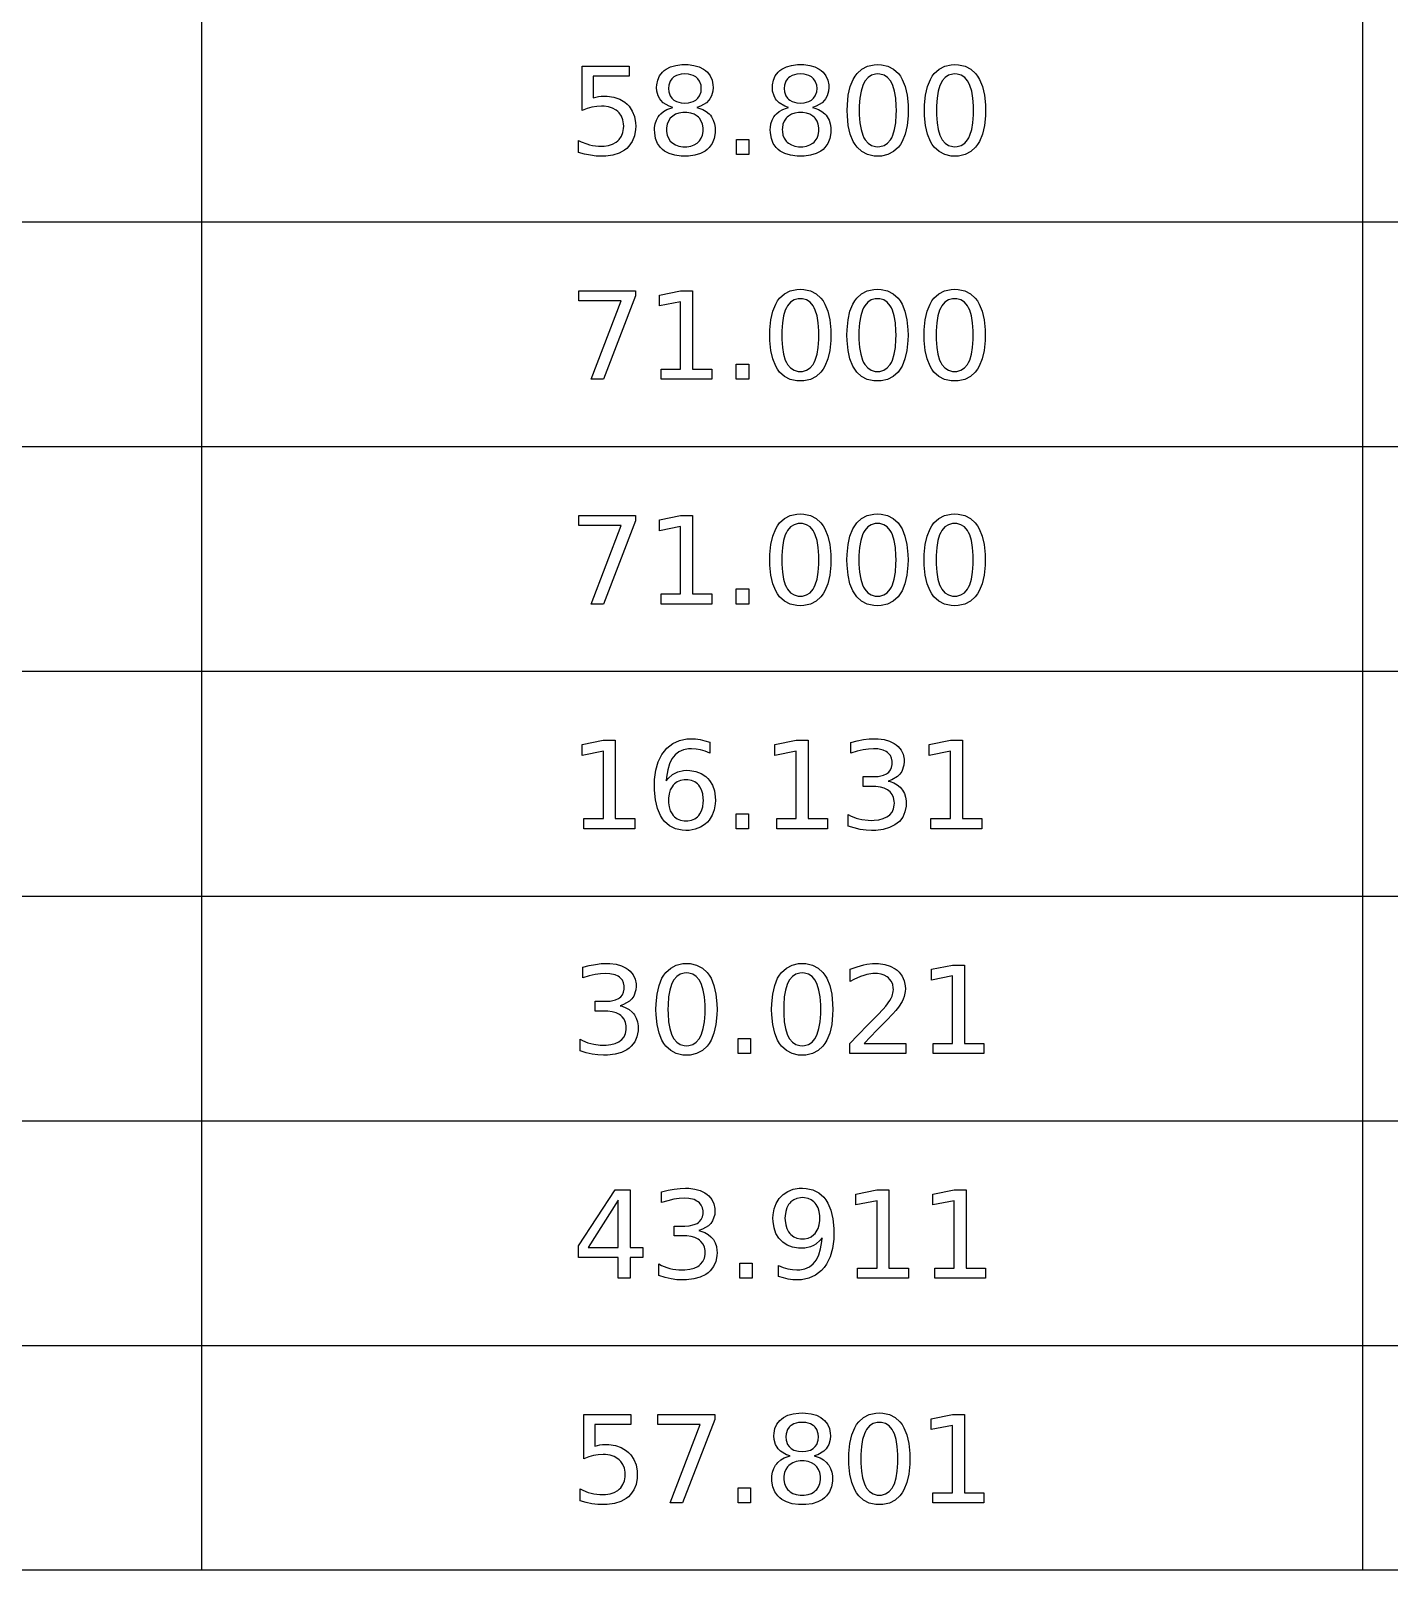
# Model space of a CAD drawing. Header units: millimetres. Extents: x 5 to 292, y 5 to 205.
# Drawn here: x 220.44 to 256.72, y 115.2 to 156.3 of the extents above; entities that cross this region are included whole.
import ezdxf

# ---------------------------------------------------------------- set-up
doc = ezdxf.new("R2010")
doc.units = ezdxf.units.MM
doc.layers.add('ANNOTATION', color=7, linetype='Continuous')
doc.layers.add('REFERENCE', color=8, linetype='Continuous')

msp = doc.modelspace()

# ---------------------------------------------------------------- linework, layer by layer
at = {"layer": 'ANNOTATION'}
for points in [[(237.587, 154.253), (237.49, 154.284), (237.329, 154.38), (237.266, 154.444), (237.239, 154.481), (237.197, 154.559), (237.159, 154.691), (237.152, 154.788), (237.155, 154.857), (237.18, 154.984), (237.231, 155.096), (237.306, 155.193), (237.353, 155.236), (237.406, 155.274), (237.526, 155.336), (237.664, 155.377), (237.821, 155.397), (237.906, 155.4), (237.992, 155.397), (238.149, 155.377), (238.288, 155.336), (238.407, 155.274), (238.46, 155.236), (238.507, 155.193), (238.582, 155.096), (238.632, 154.984), (238.657, 154.857), (238.661, 154.788), (238.653, 154.691), (238.616, 154.559), (238.573, 154.481), (238.546, 154.444), (238.483, 154.38), (238.324, 154.284), (238.227, 154.253), (238.283, 154.238), (238.386, 154.198), (238.476, 154.146), (238.553, 154.08), (238.587, 154.043), (238.617, 154.002), (238.665, 153.916), (238.698, 153.82), (238.714, 153.716), (238.716, 153.661), (238.712, 153.577), (238.686, 153.425), (238.634, 153.293), (238.555, 153.182), (238.506, 153.133), (238.451, 153.09), (238.324, 153.022), (238.174, 152.976), (238.001, 152.953), (237.906, 152.95), (237.811, 152.953), (237.639, 152.976), (237.489, 153.022), (237.361, 153.09), (237.306, 153.133), (237.257, 153.182), (237.178, 153.293), (237.126, 153.425), (237.1, 153.577), (237.096, 153.661), (237.098, 153.716), (237.114, 153.82), (237.147, 153.916), (237.195, 154.002), (237.226, 154.043), (237.26, 154.08), (237.338, 154.146), (237.428, 154.198), (237.531, 154.238), (237.587, 154.253)], [(240.677, 154.253), (240.58, 154.284), (240.42, 154.38), (240.357, 154.444), (240.33, 154.481), (240.287, 154.559), (240.249, 154.691), (240.242, 154.788), (240.245, 154.857), (240.271, 154.984), (240.321, 155.096), (240.396, 155.193), (240.444, 155.236), (240.496, 155.274), (240.616, 155.336), (240.754, 155.377), (240.911, 155.397), (240.996, 155.4), (241.082, 155.397), (241.24, 155.377), (241.378, 155.336), (241.497, 155.274), (241.55, 155.236), (241.597, 155.193), (241.672, 155.096), (241.723, 154.984), (241.748, 154.857), (241.751, 154.788), (241.744, 154.691), (241.706, 154.559), (241.663, 154.481), (241.636, 154.444), (241.573, 154.38), (241.414, 154.284), (241.318, 154.253), (241.374, 154.238), (241.476, 154.198), (241.566, 154.146), (241.643, 154.08), (241.677, 154.043), (241.707, 154.002), (241.756, 153.916), (241.788, 153.82), (241.804, 153.716), (241.806, 153.661), (241.803, 153.577), (241.777, 153.425), (241.724, 153.293), (241.646, 153.182), (241.597, 153.133), (241.541, 153.09), (241.414, 153.022), (241.264, 152.976), (241.091, 152.953), (240.996, 152.95), (240.902, 152.953), (240.729, 152.976), (240.579, 153.022), (240.451, 153.09), (240.396, 153.133), (240.347, 153.182), (240.268, 153.293), (240.216, 153.425), (240.19, 153.577), (240.187, 153.661), (240.189, 153.716), (240.205, 153.82), (240.237, 153.916), (240.286, 154.002), (240.316, 154.043), (240.35, 154.08), (240.428, 154.146), (240.518, 154.198), (240.621, 154.238), (240.677, 154.253)], [(243.057, 155.4), (243.153, 155.395), (243.329, 155.356), (243.48, 155.277), (243.609, 155.159), (243.664, 155.086), (243.713, 155.003), (243.792, 154.81), (243.844, 154.583), (243.87, 154.319), (243.873, 154.174), (243.87, 154.03), (243.844, 153.767), (243.792, 153.539), (243.713, 153.347), (243.664, 153.264), (243.609, 153.19), (243.48, 153.073), (243.329, 152.994), (243.153, 152.955), (243.057, 152.95), (242.961, 152.955), (242.786, 152.994), (242.634, 153.073), (242.506, 153.19), (242.451, 153.264), (242.402, 153.347), (242.323, 153.539), (242.271, 153.767), (242.245, 154.03), (242.241, 154.174), (242.245, 154.319), (242.271, 154.583), (242.323, 154.81), (242.402, 155.003), (242.451, 155.086), (242.506, 155.159), (242.634, 155.277), (242.786, 155.356), (242.961, 155.395), (243.057, 155.4)], [(245.118, 155.4), (245.214, 155.395), (245.389, 155.356), (245.541, 155.277), (245.669, 155.159), (245.725, 155.086), (245.774, 155.003), (245.852, 154.81), (245.905, 154.583), (245.931, 154.319), (245.934, 154.174), (245.931, 154.03), (245.905, 153.767), (245.852, 153.539), (245.774, 153.347), (245.725, 153.264), (245.669, 153.19), (245.541, 153.073), (245.389, 152.994), (245.214, 152.955), (245.118, 152.95), (245.022, 152.955), (244.847, 152.994), (244.695, 153.073), (244.567, 153.19), (244.512, 153.264), (244.462, 153.347), (244.384, 153.539), (244.331, 153.767), (244.305, 154.03), (244.302, 154.174), (244.305, 154.319), (244.331, 154.583), (244.384, 154.81), (244.462, 155.003), (244.512, 155.086), (244.567, 155.159), (244.695, 155.277), (244.847, 155.356), (245.022, 155.395), (245.118, 155.4)], [(235.166, 155.357), (236.42, 155.357), (236.42, 155.088), (235.458, 155.088), (235.458, 154.51), (235.527, 154.531), (235.597, 154.545), (235.667, 154.554), (235.736, 154.557), (235.833, 154.553), (236.01, 154.526), (236.166, 154.472), (236.302, 154.391), (236.362, 154.34), (236.417, 154.284), (236.503, 154.156), (236.561, 154.01), (236.59, 153.844), (236.594, 153.754), (236.59, 153.661), (236.56, 153.492), (236.501, 153.344), (236.412, 153.217), (236.356, 153.161), (236.294, 153.112), (236.151, 153.032), (235.984, 152.98), (235.792, 152.953), (235.687, 152.95), (235.537, 152.956), (235.384, 152.975), (235.228, 153.007), (235.066, 153.051), (235.066, 153.373), (235.138, 153.336), (235.285, 153.279), (235.36, 153.257), (235.437, 153.241), (235.597, 153.222), (235.681, 153.219), (235.747, 153.221), (235.87, 153.239), (235.978, 153.275), (236.072, 153.329), (236.114, 153.363), (236.151, 153.401), (236.211, 153.485), (236.251, 153.583), (236.271, 153.694), (236.274, 153.754), (236.271, 153.814), (236.251, 153.924), (236.211, 154.022), (236.151, 154.106), (236.114, 154.144), (236.072, 154.178), (235.978, 154.232), (235.87, 154.268), (235.747, 154.286), (235.681, 154.288), (235.553, 154.281), (235.425, 154.26), (235.297, 154.223), (235.166, 154.171), (235.166, 155.357)], [(237.47, 154.758), (237.477, 154.671), (237.514, 154.56), (237.557, 154.499), (237.584, 154.472), (237.614, 154.448), (237.683, 154.409), (237.808, 154.376), (237.906, 154.369), (238.003, 154.376), (238.128, 154.409), (238.197, 154.448), (238.228, 154.472), (238.255, 154.499), (238.299, 154.56), (238.337, 154.671), (238.344, 154.758), (238.337, 154.845), (238.299, 154.956), (238.255, 155.017), (238.228, 155.044), (238.197, 155.068), (238.128, 155.107), (238.003, 155.141), (237.906, 155.147), (237.808, 155.141), (237.683, 155.107), (237.614, 155.068), (237.584, 155.044), (237.557, 155.017), (237.514, 154.956), (237.477, 154.845), (237.47, 154.758)], [(240.56, 154.758), (240.567, 154.671), (240.605, 154.56), (240.648, 154.499), (240.674, 154.472), (240.705, 154.448), (240.774, 154.409), (240.899, 154.376), (240.996, 154.369), (241.094, 154.376), (241.219, 154.409), (241.288, 154.448), (241.318, 154.472), (241.345, 154.499), (241.389, 154.56), (241.427, 154.671), (241.435, 154.758), (241.427, 154.845), (241.389, 154.956), (241.345, 155.017), (241.318, 155.044), (241.288, 155.068), (241.219, 155.107), (241.094, 155.141), (240.996, 155.147), (240.899, 155.141), (240.774, 155.107), (240.705, 155.068), (240.674, 155.044), (240.648, 155.017), (240.605, 154.956), (240.567, 154.845), (240.56, 154.758)], [(243.057, 155.147), (242.997, 155.143), (242.889, 155.113), (242.797, 155.052), (242.719, 154.961), (242.686, 154.904), (242.657, 154.84), (242.611, 154.688), (242.58, 154.505), (242.564, 154.292), (242.562, 154.174), (242.564, 154.057), (242.58, 153.844), (242.611, 153.662), (242.657, 153.51), (242.686, 153.446), (242.719, 153.389), (242.797, 153.298), (242.889, 153.237), (242.997, 153.207), (243.057, 153.203), (243.117, 153.207), (243.226, 153.237), (243.319, 153.298), (243.397, 153.389), (243.43, 153.446), (243.459, 153.51), (243.505, 153.662), (243.537, 153.844), (243.552, 154.057), (243.554, 154.174), (243.552, 154.292), (243.537, 154.505), (243.505, 154.688), (243.459, 154.84), (243.43, 154.904), (243.397, 154.961), (243.319, 155.052), (243.226, 155.113), (243.117, 155.143), (243.057, 155.147)], [(245.118, 155.147), (245.058, 155.143), (244.95, 155.113), (244.857, 155.052), (244.78, 154.961), (244.747, 154.904), (244.718, 154.84), (244.671, 154.688), (244.64, 154.505), (244.625, 154.292), (244.623, 154.174), (244.625, 154.057), (244.64, 153.844), (244.671, 153.662), (244.718, 153.51), (244.747, 153.446), (244.78, 153.389), (244.857, 153.298), (244.95, 153.237), (245.058, 153.207), (245.118, 153.203), (245.178, 153.207), (245.287, 153.237), (245.38, 153.298), (245.457, 153.389), (245.49, 153.446), (245.519, 153.51), (245.566, 153.662), (245.597, 153.844), (245.613, 154.057), (245.615, 154.174), (245.613, 154.292), (245.597, 154.505), (245.566, 154.688), (245.519, 154.84), (245.49, 154.904), (245.457, 154.961), (245.38, 155.052), (245.287, 155.113), (245.178, 155.143), (245.118, 155.147)], [(237.906, 154.118), (237.851, 154.116), (237.749, 154.1), (237.659, 154.07), (237.582, 154.024), (237.548, 153.996), (237.517, 153.964), (237.468, 153.891), (237.436, 153.808), (237.42, 153.712), (237.418, 153.661), (237.42, 153.609), (237.436, 153.513), (237.468, 153.429), (237.517, 153.357), (237.548, 153.325), (237.582, 153.296), (237.659, 153.251), (237.749, 153.22), (237.851, 153.205), (237.906, 153.203), (237.961, 153.205), (238.063, 153.22), (238.153, 153.251), (238.231, 153.297), (238.265, 153.326), (238.296, 153.358), (238.345, 153.43), (238.378, 153.514), (238.394, 153.609), (238.396, 153.661), (238.394, 153.712), (238.378, 153.808), (238.345, 153.891), (238.296, 153.964), (238.266, 153.996), (238.232, 154.024), (238.154, 154.07), (238.064, 154.1), (237.962, 154.116), (237.906, 154.118)], [(240.996, 154.118), (240.941, 154.116), (240.839, 154.1), (240.75, 154.07), (240.672, 154.024), (240.638, 153.996), (240.608, 153.964), (240.559, 153.891), (240.526, 153.808), (240.51, 153.712), (240.508, 153.661), (240.51, 153.609), (240.526, 153.513), (240.559, 153.429), (240.608, 153.357), (240.638, 153.325), (240.672, 153.296), (240.75, 153.251), (240.839, 153.22), (240.941, 153.205), (240.996, 153.203), (241.052, 153.205), (241.154, 153.22), (241.243, 153.251), (241.321, 153.297), (241.355, 153.326), (241.386, 153.358), (241.435, 153.43), (241.468, 153.514), (241.485, 153.609), (241.487, 153.661), (241.485, 153.712), (241.468, 153.808), (241.436, 153.891), (241.387, 153.964), (241.356, 153.996), (241.322, 154.024), (241.245, 154.07), (241.155, 154.1), (241.052, 154.116), (240.996, 154.118)], [(239.284, 153.398), (239.618, 153.398), (239.618, 152.996), (239.284, 152.996), (239.284, 153.398)], [(235.074, 149.357), (236.592, 149.357), (236.592, 149.221), (235.735, 146.996), (235.401, 146.996), (236.208, 149.088), (235.074, 149.088), (235.074, 149.357)], [(237.271, 147.265), (237.792, 147.265), (237.792, 149.066), (237.225, 148.953), (237.225, 149.244), (237.789, 149.357), (238.109, 149.357), (238.109, 147.265), (238.63, 147.265), (238.63, 146.996), (237.271, 146.996), (237.271, 147.265)], [(240.988, 149.4), (241.085, 149.395), (241.26, 149.356), (241.412, 149.277), (241.54, 149.159), (241.595, 149.086), (241.644, 149.003), (241.723, 148.81), (241.775, 148.583), (241.802, 148.319), (241.805, 148.174), (241.802, 148.03), (241.775, 147.767), (241.723, 147.539), (241.644, 147.347), (241.595, 147.264), (241.54, 147.19), (241.412, 147.073), (241.26, 146.994), (241.085, 146.955), (240.988, 146.95), (240.892, 146.955), (240.717, 146.994), (240.566, 147.073), (240.437, 147.19), (240.382, 147.264), (240.333, 147.347), (240.254, 147.539), (240.202, 147.767), (240.176, 148.03), (240.173, 148.174), (240.176, 148.319), (240.202, 148.583), (240.254, 148.81), (240.333, 149.003), (240.382, 149.086), (240.437, 149.159), (240.566, 149.277), (240.717, 149.356), (240.892, 149.395), (240.988, 149.4)], [(243.049, 149.4), (243.146, 149.395), (243.321, 149.356), (243.472, 149.277), (243.601, 149.159), (243.656, 149.086), (243.705, 149.003), (243.784, 148.81), (243.836, 148.583), (243.862, 148.319), (243.866, 148.174), (243.862, 148.03), (243.836, 147.767), (243.784, 147.539), (243.705, 147.347), (243.656, 147.264), (243.601, 147.19), (243.472, 147.073), (243.321, 146.994), (243.146, 146.955), (243.049, 146.95), (242.953, 146.955), (242.778, 146.994), (242.626, 147.073), (242.498, 147.19), (242.443, 147.264), (242.394, 147.347), (242.315, 147.539), (242.263, 147.767), (242.237, 148.03), (242.233, 148.174), (242.237, 148.319), (242.263, 148.583), (242.315, 148.81), (242.394, 149.003), (242.443, 149.086), (242.498, 149.159), (242.626, 149.277), (242.778, 149.356), (242.953, 149.395), (243.049, 149.4)], [(245.11, 149.4), (245.206, 149.395), (245.382, 149.356), (245.533, 149.277), (245.661, 149.159), (245.717, 149.086), (245.766, 149.003), (245.844, 148.81), (245.897, 148.583), (245.923, 148.319), (245.926, 148.174), (245.923, 148.03), (245.897, 147.767), (245.844, 147.539), (245.766, 147.347), (245.717, 147.264), (245.661, 147.19), (245.533, 147.073), (245.382, 146.994), (245.206, 146.955), (245.11, 146.95), (245.014, 146.955), (244.839, 146.994), (244.687, 147.073), (244.559, 147.19), (244.504, 147.264), (244.455, 147.347), (244.376, 147.539), (244.324, 147.767), (244.297, 148.03), (244.294, 148.174), (244.297, 148.319), (244.324, 148.583), (244.376, 148.81), (244.455, 149.003), (244.504, 149.086), (244.559, 149.159), (244.687, 149.277), (244.839, 149.356), (245.014, 149.395), (245.11, 149.4)], [(240.988, 149.147), (240.929, 149.143), (240.821, 149.113), (240.728, 149.052), (240.651, 148.961), (240.618, 148.904), (240.588, 148.84), (240.542, 148.688), (240.511, 148.505), (240.495, 148.292), (240.494, 148.174), (240.495, 148.057), (240.511, 147.844), (240.542, 147.662), (240.588, 147.51), (240.618, 147.446), (240.651, 147.389), (240.728, 147.298), (240.821, 147.237), (240.929, 147.207), (240.988, 147.203), (241.049, 147.207), (241.157, 147.237), (241.25, 147.298), (241.328, 147.389), (241.361, 147.446), (241.39, 147.51), (241.437, 147.662), (241.468, 147.844), (241.484, 148.057), (241.485, 148.174), (241.484, 148.292), (241.468, 148.505), (241.437, 148.688), (241.39, 148.84), (241.361, 148.904), (241.328, 148.961), (241.25, 149.052), (241.157, 149.113), (241.049, 149.143), (240.988, 149.147)], [(243.049, 149.147), (242.99, 149.143), (242.882, 149.113), (242.789, 149.052), (242.711, 148.961), (242.678, 148.904), (242.649, 148.84), (242.603, 148.688), (242.572, 148.505), (242.556, 148.292), (242.554, 148.174), (242.556, 148.057), (242.572, 147.844), (242.603, 147.662), (242.649, 147.51), (242.678, 147.446), (242.711, 147.389), (242.789, 147.298), (242.882, 147.237), (242.99, 147.207), (243.049, 147.203), (243.109, 147.207), (243.218, 147.237), (243.311, 147.298), (243.389, 147.389), (243.422, 147.446), (243.451, 147.51), (243.498, 147.662), (243.529, 147.844), (243.544, 148.057), (243.546, 148.174), (243.544, 148.292), (243.529, 148.505), (243.498, 148.688), (243.451, 148.84), (243.422, 148.904), (243.389, 148.961), (243.311, 149.052), (243.218, 149.113), (243.109, 149.143), (243.049, 149.147)], [(245.11, 149.147), (245.05, 149.143), (244.942, 149.113), (244.85, 149.052), (244.772, 148.961), (244.739, 148.904), (244.71, 148.84), (244.663, 148.688), (244.632, 148.505), (244.617, 148.292), (244.615, 148.174), (244.617, 148.057), (244.632, 147.844), (244.663, 147.662), (244.71, 147.51), (244.739, 147.446), (244.772, 147.389), (244.85, 147.298), (244.942, 147.237), (245.05, 147.207), (245.11, 147.203), (245.17, 147.207), (245.279, 147.237), (245.372, 147.298), (245.45, 147.389), (245.482, 147.446), (245.512, 147.51), (245.558, 147.662), (245.589, 147.844), (245.605, 148.057), (245.607, 148.174), (245.605, 148.292), (245.589, 148.505), (245.558, 148.688), (245.512, 148.84), (245.482, 148.904), (245.45, 148.961), (245.372, 149.052), (245.279, 149.113), (245.17, 149.143), (245.11, 149.147)], [(239.276, 147.398), (239.61, 147.398), (239.61, 146.996), (239.276, 146.996), (239.276, 147.398)], [(235.074, 143.357), (236.592, 143.357), (236.592, 143.221), (235.735, 140.996), (235.401, 140.996), (236.208, 143.088), (235.074, 143.088), (235.074, 143.357)], [(237.271, 141.265), (237.792, 141.265), (237.792, 143.066), (237.225, 142.953), (237.225, 143.244), (237.789, 143.357), (238.109, 143.357), (238.109, 141.265), (238.63, 141.265), (238.63, 140.996), (237.271, 140.996), (237.271, 141.265)], [(240.988, 143.4), (241.085, 143.395), (241.26, 143.356), (241.412, 143.277), (241.54, 143.159), (241.595, 143.086), (241.644, 143.003), (241.723, 142.81), (241.775, 142.583), (241.802, 142.319), (241.805, 142.174), (241.802, 142.03), (241.775, 141.767), (241.723, 141.539), (241.644, 141.347), (241.595, 141.264), (241.54, 141.19), (241.412, 141.073), (241.26, 140.994), (241.085, 140.955), (240.988, 140.95), (240.892, 140.955), (240.717, 140.994), (240.566, 141.073), (240.437, 141.19), (240.382, 141.264), (240.333, 141.347), (240.254, 141.539), (240.202, 141.767), (240.176, 142.03), (240.173, 142.174), (240.176, 142.319), (240.202, 142.583), (240.254, 142.81), (240.333, 143.003), (240.382, 143.086), (240.437, 143.159), (240.566, 143.277), (240.717, 143.356), (240.892, 143.395), (240.988, 143.4)], [(240.988, 143.147), (240.929, 143.143), (240.821, 143.113), (240.728, 143.052), (240.651, 142.961), (240.618, 142.904), (240.588, 142.84), (240.542, 142.688), (240.511, 142.505), (240.495, 142.292), (240.494, 142.174), (240.495, 142.057), (240.511, 141.844), (240.542, 141.662), (240.588, 141.51), (240.618, 141.446), (240.651, 141.389), (240.728, 141.298), (240.821, 141.237), (240.929, 141.207), (240.988, 141.203), (241.049, 141.207), (241.157, 141.237), (241.25, 141.298), (241.328, 141.389), (241.361, 141.446), (241.39, 141.51), (241.437, 141.662), (241.468, 141.844), (241.484, 142.057), (241.485, 142.174), (241.484, 142.292), (241.468, 142.505), (241.437, 142.688), (241.39, 142.84), (241.361, 142.904), (241.328, 142.961), (241.25, 143.052), (241.157, 143.113), (241.049, 143.143), (240.988, 143.147)], [(243.049, 143.4), (243.146, 143.395), (243.321, 143.356), (243.472, 143.277), (243.601, 143.159), (243.656, 143.086), (243.705, 143.003), (243.784, 142.81), (243.836, 142.583), (243.862, 142.319), (243.866, 142.174), (243.862, 142.03), (243.836, 141.767), (243.784, 141.539), (243.705, 141.347), (243.656, 141.264), (243.601, 141.19), (243.472, 141.073), (243.321, 140.994), (243.146, 140.955), (243.049, 140.95), (242.953, 140.955), (242.778, 140.994), (242.626, 141.073), (242.498, 141.19), (242.443, 141.264), (242.394, 141.347), (242.315, 141.539), (242.263, 141.767), (242.237, 142.03), (242.233, 142.174), (242.237, 142.319), (242.263, 142.583), (242.315, 142.81), (242.394, 143.003), (242.443, 143.086), (242.498, 143.159), (242.626, 143.277), (242.778, 143.356), (242.953, 143.395), (243.049, 143.4)], [(243.049, 143.147), (242.99, 143.143), (242.882, 143.113), (242.789, 143.052), (242.711, 142.961), (242.678, 142.904), (242.649, 142.84), (242.603, 142.688), (242.572, 142.505), (242.556, 142.292), (242.554, 142.174), (242.556, 142.057), (242.572, 141.844), (242.603, 141.662), (242.649, 141.51), (242.678, 141.446), (242.711, 141.389), (242.789, 141.298), (242.882, 141.237), (242.99, 141.207), (243.049, 141.203), (243.109, 141.207), (243.218, 141.237), (243.311, 141.298), (243.389, 141.389), (243.422, 141.446), (243.451, 141.51), (243.498, 141.662), (243.529, 141.844), (243.544, 142.057), (243.546, 142.174), (243.544, 142.292), (243.529, 142.505), (243.498, 142.688), (243.451, 142.84), (243.422, 142.904), (243.389, 142.961), (243.311, 143.052), (243.218, 143.113), (243.109, 143.143), (243.049, 143.147)], [(245.11, 143.4), (245.206, 143.395), (245.382, 143.356), (245.533, 143.277), (245.661, 143.159), (245.717, 143.086), (245.766, 143.003), (245.844, 142.81), (245.897, 142.583), (245.923, 142.319), (245.926, 142.174), (245.923, 142.03), (245.897, 141.767), (245.844, 141.539), (245.766, 141.347), (245.717, 141.264), (245.661, 141.19), (245.533, 141.073), (245.382, 140.994), (245.206, 140.955), (245.11, 140.95), (245.014, 140.955), (244.839, 140.994), (244.687, 141.073), (244.559, 141.19), (244.504, 141.264), (244.455, 141.347), (244.376, 141.539), (244.324, 141.767), (244.297, 142.03), (244.294, 142.174), (244.297, 142.319), (244.324, 142.583), (244.376, 142.81), (244.455, 143.003), (244.504, 143.086), (244.559, 143.159), (244.687, 143.277), (244.839, 143.356), (245.014, 143.395), (245.11, 143.4)], [(245.11, 143.147), (245.05, 143.143), (244.942, 143.113), (244.85, 143.052), (244.772, 142.961), (244.739, 142.904), (244.71, 142.84), (244.663, 142.688), (244.632, 142.505), (244.617, 142.292), (244.615, 142.174), (244.617, 142.057), (244.632, 141.844), (244.663, 141.662), (244.71, 141.51), (244.739, 141.446), (244.772, 141.389), (244.85, 141.298), (244.942, 141.237), (245.05, 141.207), (245.11, 141.203), (245.17, 141.207), (245.279, 141.237), (245.372, 141.298), (245.45, 141.389), (245.482, 141.446), (245.512, 141.51), (245.558, 141.662), (245.589, 141.844), (245.605, 142.057), (245.607, 142.174), (245.605, 142.292), (245.589, 142.505), (245.558, 142.688), (245.512, 142.84), (245.482, 142.904), (245.45, 142.961), (245.372, 143.052), (245.279, 143.113), (245.17, 143.143), (245.11, 143.147)], [(239.276, 141.398), (239.61, 141.398), (239.61, 140.996), (239.276, 140.996), (239.276, 141.398)], [(235.207, 135.265), (235.729, 135.265), (235.729, 137.066), (235.161, 136.953), (235.161, 137.244), (235.726, 137.357), (236.045, 137.357), (236.045, 135.265), (236.567, 135.265), (236.567, 134.996), (235.207, 134.996), (235.207, 135.265)], [(238.569, 137.305), (238.569, 137.014), (238.448, 137.064), (238.326, 137.101), (238.204, 137.124), (238.083, 137.131), (238.007, 137.128), (237.867, 137.101), (237.746, 137.048), (237.644, 136.968), (237.6, 136.918), (237.561, 136.861), (237.495, 136.727), (237.448, 136.566), (237.418, 136.377), (237.41, 136.272), (237.459, 136.337), (237.576, 136.443), (237.644, 136.483), (237.716, 136.516), (237.871, 136.552), (237.954, 136.557), (238.04, 136.553), (238.2, 136.526), (238.34, 136.472), (238.462, 136.391), (238.516, 136.341), (238.564, 136.284), (238.642, 136.157), (238.694, 136.01), (238.719, 135.844), (238.723, 135.754), (238.719, 135.665), (238.692, 135.501), (238.639, 135.355), (238.558, 135.227), (238.507, 135.17), (238.451, 135.118), (238.326, 135.036), (238.183, 134.981), (238.022, 134.953), (237.935, 134.95), (237.836, 134.955), (237.655, 134.994), (237.498, 135.073), (237.366, 135.19), (237.309, 135.264), (237.258, 135.347), (237.177, 135.539), (237.122, 135.767), (237.095, 136.03), (237.092, 136.174), (237.096, 136.311), (237.129, 136.562), (237.196, 136.785), (237.295, 136.98), (237.358, 137.067), (237.427, 137.145), (237.582, 137.27), (237.761, 137.353), (237.962, 137.395), (238.071, 137.4), (238.192, 137.394), (238.314, 137.376), (238.439, 137.347), (238.569, 137.305)], [(240.358, 135.265), (240.88, 135.265), (240.88, 137.066), (240.312, 136.953), (240.312, 137.244), (240.877, 137.357), (241.196, 137.357), (241.196, 135.265), (241.718, 135.265), (241.718, 134.996), (240.358, 134.996), (240.358, 135.265)], [(243.331, 136.269), (243.387, 136.255), (243.489, 136.218), (243.578, 136.167), (243.655, 136.102), (243.689, 136.065), (243.719, 136.025), (243.768, 135.939), (243.8, 135.843), (243.816, 135.738), (243.818, 135.682), (243.814, 135.597), (243.784, 135.443), (243.724, 135.307), (243.634, 135.192), (243.578, 135.141), (243.514, 135.096), (243.369, 135.025), (243.198, 134.977), (243.002, 134.953), (242.894, 134.95), (242.744, 134.957), (242.589, 134.979), (242.429, 135.016), (242.264, 135.067), (242.264, 135.376), (242.332, 135.339), (242.477, 135.281), (242.554, 135.259), (242.634, 135.241), (242.8, 135.222), (242.885, 135.219), (242.958, 135.221), (243.09, 135.236), (243.205, 135.266), (243.301, 135.31), (243.343, 135.338), (243.38, 135.369), (243.439, 135.442), (243.478, 135.528), (243.498, 135.627), (243.5, 135.682), (243.498, 135.733), (243.48, 135.826), (243.443, 135.908), (243.388, 135.978), (243.354, 136.009), (243.316, 136.036), (243.228, 136.081), (243.126, 136.11), (243.01, 136.125), (242.947, 136.127), (242.672, 136.127), (242.672, 136.389), (242.96, 136.389), (243.07, 136.395), (243.211, 136.426), (243.287, 136.461), (243.32, 136.483), (243.349, 136.508), (243.396, 136.566), (243.427, 136.634), (243.443, 136.712), (243.445, 136.755), (243.443, 136.799), (243.427, 136.879), (243.395, 136.949), (243.346, 137.008), (243.316, 137.034), (243.282, 137.056), (243.204, 137.093), (243.06, 137.125), (242.947, 137.131), (242.811, 137.124), (242.665, 137.102), (242.507, 137.066), (242.335, 137.014), (242.335, 137.299), (242.511, 137.343), (242.676, 137.375), (242.83, 137.394), (242.975, 137.4), (243.064, 137.397), (243.227, 137.377), (243.371, 137.335), (243.495, 137.273), (243.551, 137.235), (243.6, 137.191), (243.68, 137.094), (243.733, 136.983), (243.76, 136.857), (243.763, 136.788), (243.756, 136.694), (243.7, 136.528), (243.65, 136.457), (243.588, 136.394), (243.429, 136.301), (243.331, 136.269)], [(244.479, 135.265), (245.001, 135.265), (245.001, 137.066), (244.433, 136.953), (244.433, 137.244), (244.998, 137.357), (245.317, 137.357), (245.317, 135.265), (245.839, 135.265), (245.839, 134.996), (244.479, 134.996), (244.479, 135.265)], [(237.935, 136.304), (237.883, 136.301), (237.786, 136.283), (237.701, 136.246), (237.627, 136.191), (237.594, 136.157), (237.565, 136.118), (237.517, 136.031), (237.486, 135.93), (237.47, 135.816), (237.468, 135.754), (237.47, 135.692), (237.486, 135.578), (237.517, 135.477), (237.565, 135.39), (237.594, 135.351), (237.627, 135.316), (237.701, 135.261), (237.786, 135.224), (237.883, 135.205), (237.935, 135.203), (237.987, 135.205), (238.084, 135.224), (238.169, 135.261), (238.243, 135.316), (238.276, 135.351), (238.305, 135.39), (238.352, 135.477), (238.384, 135.578), (238.399, 135.692), (238.401, 135.754), (238.399, 135.816), (238.384, 135.93), (238.352, 136.031), (238.305, 136.118), (238.276, 136.157), (238.243, 136.191), (238.169, 136.246), (238.084, 136.283), (237.987, 136.301), (237.935, 136.304)], [(239.273, 135.398), (239.607, 135.398), (239.607, 134.996), (239.273, 134.996), (239.273, 135.398)], [(236.174, 130.269), (236.229, 130.255), (236.331, 130.218), (236.421, 130.167), (236.498, 130.102), (236.531, 130.065), (236.562, 130.025), (236.61, 129.939), (236.642, 129.843), (236.659, 129.738), (236.661, 129.682), (236.657, 129.597), (236.627, 129.443), (236.567, 129.307), (236.476, 129.192), (236.42, 129.141), (236.357, 129.096), (236.211, 129.025), (236.041, 128.977), (235.844, 128.953), (235.737, 128.95), (235.586, 128.957), (235.431, 128.979), (235.271, 129.016), (235.106, 129.067), (235.106, 129.376), (235.174, 129.339), (235.319, 129.281), (235.397, 129.259), (235.477, 129.241), (235.642, 129.222), (235.728, 129.219), (235.801, 129.221), (235.933, 129.236), (236.047, 129.266), (236.144, 129.31), (236.185, 129.338), (236.222, 129.369), (236.281, 129.442), (236.321, 129.528), (236.34, 129.627), (236.343, 129.682), (236.34, 129.733), (236.322, 129.826), (236.286, 129.908), (236.231, 129.978), (236.196, 130.009), (236.158, 130.036), (236.071, 130.081), (235.969, 130.11), (235.853, 130.125), (235.79, 130.127), (235.514, 130.127), (235.514, 130.389), (235.802, 130.389), (235.913, 130.395), (236.053, 130.426), (236.13, 130.461), (236.163, 130.483), (236.192, 130.508), (236.239, 130.566), (236.27, 130.634), (236.286, 130.712), (236.288, 130.755), (236.286, 130.799), (236.269, 130.879), (236.237, 130.949), (236.189, 131.008), (236.159, 131.034), (236.125, 131.056), (236.046, 131.093), (235.903, 131.125), (235.79, 131.131), (235.653, 131.124), (235.508, 131.102), (235.35, 131.066), (235.177, 131.014), (235.177, 131.299), (235.354, 131.343), (235.518, 131.375), (235.673, 131.394), (235.818, 131.4), (235.906, 131.397), (236.069, 131.377), (236.213, 131.335), (236.338, 131.273), (236.393, 131.235), (236.443, 131.191), (236.523, 131.094), (236.576, 130.983), (236.602, 130.857), (236.605, 130.788), (236.598, 130.694), (236.542, 130.528), (236.493, 130.457), (236.431, 130.394), (236.271, 130.301), (236.174, 130.269)], [(237.95, 131.4), (238.046, 131.395), (238.221, 131.356), (238.373, 131.277), (238.501, 131.159), (238.556, 131.086), (238.605, 131.003), (238.684, 130.81), (238.736, 130.583), (238.763, 130.319), (238.766, 130.174), (238.763, 130.03), (238.736, 129.767), (238.684, 129.539), (238.605, 129.347), (238.556, 129.264), (238.501, 129.19), (238.373, 129.073), (238.221, 128.994), (238.046, 128.955), (237.95, 128.95), (237.853, 128.955), (237.678, 128.994), (237.527, 129.073), (237.399, 129.19), (237.343, 129.264), (237.294, 129.347), (237.216, 129.539), (237.163, 129.767), (237.137, 130.03), (237.134, 130.174), (237.137, 130.319), (237.163, 130.583), (237.216, 130.81), (237.294, 131.003), (237.343, 131.086), (237.399, 131.159), (237.527, 131.277), (237.678, 131.356), (237.853, 131.395), (237.95, 131.4)], [(237.95, 131.147), (237.89, 131.143), (237.782, 131.113), (237.689, 131.052), (237.612, 130.961), (237.579, 130.904), (237.549, 130.84), (237.503, 130.688), (237.472, 130.505), (237.456, 130.292), (237.455, 130.174), (237.456, 130.057), (237.472, 129.844), (237.503, 129.662), (237.549, 129.51), (237.579, 129.446), (237.612, 129.389), (237.689, 129.298), (237.782, 129.237), (237.89, 129.207), (237.95, 129.203), (238.01, 129.207), (238.118, 129.237), (238.211, 129.298), (238.289, 129.389), (238.322, 129.446), (238.351, 129.51), (238.398, 129.662), (238.429, 129.844), (238.445, 130.057), (238.446, 130.174), (238.445, 130.292), (238.429, 130.505), (238.398, 130.688), (238.351, 130.84), (238.322, 130.904), (238.289, 130.961), (238.211, 131.052), (238.118, 131.113), (238.01, 131.143), (237.95, 131.147)], [(241.04, 131.4), (241.136, 131.395), (241.311, 131.356), (241.463, 131.277), (241.591, 131.159), (241.647, 131.086), (241.696, 131.003), (241.774, 130.81), (241.827, 130.583), (241.853, 130.319), (241.856, 130.174), (241.853, 130.03), (241.827, 129.767), (241.774, 129.539), (241.696, 129.347), (241.647, 129.264), (241.591, 129.19), (241.463, 129.073), (241.311, 128.994), (241.136, 128.955), (241.04, 128.95), (240.944, 128.955), (240.769, 128.994), (240.617, 129.073), (240.489, 129.19), (240.434, 129.264), (240.384, 129.347), (240.306, 129.539), (240.253, 129.767), (240.227, 130.03), (240.224, 130.174), (240.227, 130.319), (240.253, 130.583), (240.306, 130.81), (240.384, 131.003), (240.434, 131.086), (240.489, 131.159), (240.617, 131.277), (240.769, 131.356), (240.944, 131.395), (241.04, 131.4)], [(241.04, 131.147), (240.98, 131.143), (240.872, 131.113), (240.779, 131.052), (240.702, 130.961), (240.669, 130.904), (240.64, 130.84), (240.593, 130.688), (240.562, 130.505), (240.547, 130.292), (240.545, 130.174), (240.547, 130.057), (240.562, 129.844), (240.593, 129.662), (240.64, 129.51), (240.669, 129.446), (240.702, 129.389), (240.779, 129.298), (240.872, 129.237), (240.98, 129.207), (241.04, 129.203), (241.1, 129.207), (241.209, 129.237), (241.302, 129.298), (241.379, 129.389), (241.412, 129.446), (241.442, 129.51), (241.488, 129.662), (241.519, 129.844), (241.535, 130.057), (241.537, 130.174), (241.535, 130.292), (241.519, 130.505), (241.488, 130.688), (241.442, 130.84), (241.412, 130.904), (241.379, 130.961), (241.302, 131.052), (241.209, 131.113), (241.1, 131.143), (241.04, 131.147)], [(242.693, 129.265), (243.808, 129.265), (243.808, 128.996), (242.309, 128.996), (242.309, 129.265), (242.523, 129.485), (242.804, 129.77), (243.06, 130.031), (243.199, 130.179), (243.27, 130.262), (243.377, 130.408), (243.413, 130.471), (243.44, 130.53), (243.47, 130.648), (243.474, 130.706), (243.472, 130.752), (243.456, 130.837), (243.422, 130.914), (243.373, 130.982), (243.342, 131.012), (243.308, 131.04), (243.232, 131.085), (243.146, 131.115), (243.05, 131.129), (242.998, 131.131), (242.922, 131.128), (242.763, 131.102), (242.681, 131.079), (242.596, 131.05), (242.418, 130.97), (242.324, 130.921), (242.324, 131.244), (242.511, 131.312), (242.685, 131.361), (242.767, 131.378), (242.92, 131.398), (242.992, 131.4), (243.081, 131.397), (243.246, 131.374), (243.392, 131.328), (243.52, 131.259), (243.577, 131.216), (243.628, 131.169), (243.71, 131.062), (243.764, 130.939), (243.792, 130.801), (243.795, 130.726), (243.792, 130.654), (243.764, 130.516), (243.74, 130.45), (243.708, 130.382), (243.608, 130.228), (243.542, 130.143), (243.459, 130.054), (243.29, 129.878), (243.035, 129.615), (242.693, 129.265)], [(244.534, 129.265), (245.056, 129.265), (245.056, 131.066), (244.488, 130.953), (244.488, 131.244), (245.053, 131.357), (245.372, 131.357), (245.372, 129.265), (245.894, 129.265), (245.894, 128.996), (244.534, 128.996), (244.534, 129.265)], [(239.327, 129.398), (239.661, 129.398), (239.661, 128.996), (239.327, 128.996), (239.327, 129.398)], [(236.044, 125.357), (236.446, 125.357), (236.446, 123.818), (236.783, 123.818), (236.783, 123.553), (236.446, 123.553), (236.446, 122.996), (236.128, 122.996), (236.128, 123.553), (235.062, 123.553), (235.062, 123.861), (236.044, 125.357)], [(238.279, 124.269), (238.334, 124.255), (238.437, 124.218), (238.526, 124.167), (238.603, 124.102), (238.637, 124.065), (238.667, 124.025), (238.715, 123.939), (238.747, 123.843), (238.764, 123.738), (238.766, 123.682), (238.762, 123.597), (238.732, 123.443), (238.672, 123.307), (238.582, 123.192), (238.525, 123.141), (238.462, 123.096), (238.316, 123.025), (238.146, 122.977), (237.95, 122.953), (237.842, 122.95), (237.691, 122.957), (237.536, 122.979), (237.376, 123.016), (237.211, 123.067), (237.211, 123.376), (237.279, 123.339), (237.424, 123.281), (237.502, 123.259), (237.582, 123.241), (237.747, 123.222), (237.833, 123.219), (237.906, 123.221), (238.038, 123.236), (238.152, 123.266), (238.249, 123.31), (238.29, 123.338), (238.327, 123.369), (238.386, 123.442), (238.426, 123.528), (238.445, 123.627), (238.448, 123.682), (238.445, 123.733), (238.427, 123.826), (238.391, 123.908), (238.336, 123.978), (238.301, 124.009), (238.263, 124.036), (238.176, 124.081), (238.074, 124.11), (237.958, 124.125), (237.895, 124.127), (237.619, 124.127), (237.619, 124.389), (237.907, 124.389), (238.018, 124.395), (238.158, 124.426), (238.235, 124.461), (238.268, 124.483), (238.297, 124.508), (238.344, 124.566), (238.375, 124.634), (238.391, 124.712), (238.393, 124.755), (238.391, 124.799), (238.374, 124.879), (238.342, 124.949), (238.294, 125.008), (238.264, 125.034), (238.23, 125.056), (238.151, 125.093), (238.008, 125.125), (237.895, 125.131), (237.758, 125.124), (237.613, 125.102), (237.455, 125.066), (237.282, 125.014), (237.282, 125.299), (237.459, 125.343), (237.623, 125.375), (237.778, 125.394), (237.923, 125.4), (238.012, 125.397), (238.174, 125.377), (238.318, 125.335), (238.443, 125.273), (238.498, 125.235), (238.548, 125.191), (238.628, 125.094), (238.681, 124.983), (238.707, 124.857), (238.71, 124.788), (238.703, 124.694), (238.647, 124.528), (238.598, 124.457), (238.536, 124.394), (238.376, 124.301), (238.279, 124.269)], [(240.411, 123.045), (240.411, 123.336), (240.532, 123.286), (240.654, 123.249), (240.776, 123.227), (240.896, 123.219), (240.973, 123.223), (241.113, 123.249), (241.233, 123.302), (241.335, 123.382), (241.379, 123.432), (241.419, 123.488), (241.484, 123.622), (241.532, 123.784), (241.562, 123.973), (241.57, 124.078), (241.521, 124.014), (241.405, 123.909), (241.337, 123.869), (241.265, 123.837), (241.109, 123.801), (241.026, 123.796), (240.94, 123.8), (240.781, 123.826), (240.641, 123.88), (240.519, 123.96), (240.465, 124.01), (240.417, 124.066), (240.339, 124.193), (240.288, 124.34), (240.262, 124.506), (240.259, 124.597), (240.262, 124.685), (240.289, 124.849), (240.343, 124.995), (240.423, 125.123), (240.474, 125.18), (240.53, 125.231), (240.655, 125.314), (240.798, 125.369), (240.959, 125.397), (241.046, 125.4), (241.146, 125.395), (241.326, 125.356), (241.483, 125.277), (241.615, 125.159), (241.672, 125.086), (241.722, 125.003), (241.803, 124.81), (241.857, 124.583), (241.884, 124.319), (241.888, 124.174), (241.884, 124.038), (241.851, 123.787), (241.784, 123.564), (241.685, 123.37), (241.623, 123.283), (241.554, 123.205), (241.398, 123.08), (241.22, 122.997), (241.02, 122.955), (240.911, 122.95), (240.789, 122.956), (240.667, 122.974), (240.541, 123.004), (240.411, 123.045)], [(242.517, 123.265), (243.039, 123.265), (243.039, 125.066), (242.471, 124.953), (242.471, 125.244), (243.036, 125.357), (243.355, 125.357), (243.355, 123.265), (243.877, 123.265), (243.877, 122.996), (242.517, 122.996), (242.517, 123.265)], [(244.578, 123.265), (245.1, 123.265), (245.1, 125.066), (244.532, 124.953), (244.532, 125.244), (245.097, 125.357), (245.416, 125.357), (245.416, 123.265), (245.938, 123.265), (245.938, 122.996), (244.578, 122.996), (244.578, 123.265)], [(236.128, 125.079), (235.321, 123.818), (236.128, 123.818), (236.128, 125.079)], [(241.046, 124.046), (241.099, 124.048), (241.195, 124.067), (241.28, 124.104), (241.354, 124.159), (241.387, 124.193), (241.416, 124.231), (241.464, 124.319), (241.495, 124.42), (241.511, 124.534), (241.513, 124.597), (241.511, 124.659), (241.495, 124.773), (241.464, 124.873), (241.416, 124.961), (241.387, 124.999), (241.354, 125.034), (241.28, 125.089), (241.195, 125.126), (241.099, 125.145), (241.046, 125.147), (240.994, 125.145), (240.897, 125.126), (240.812, 125.089), (240.738, 125.034), (240.706, 124.999), (240.676, 124.961), (240.629, 124.873), (240.598, 124.773), (240.582, 124.659), (240.58, 124.597), (240.582, 124.534), (240.598, 124.42), (240.629, 124.319), (240.676, 124.231), (240.706, 124.193), (240.738, 124.159), (240.812, 124.104), (240.897, 124.067), (240.994, 124.048), (241.046, 124.046)], [(239.371, 123.398), (239.705, 123.398), (239.705, 122.996), (239.371, 122.996), (239.371, 123.398)], [(235.208, 119.357), (236.462, 119.357), (236.462, 119.088), (235.5, 119.088), (235.5, 118.51), (235.569, 118.531), (235.639, 118.545), (235.709, 118.554), (235.778, 118.557), (235.875, 118.553), (236.052, 118.526), (236.208, 118.472), (236.344, 118.391), (236.404, 118.34), (236.459, 118.284), (236.545, 118.156), (236.603, 118.01), (236.632, 117.844), (236.636, 117.754), (236.632, 117.661), (236.602, 117.492), (236.543, 117.344), (236.454, 117.217), (236.398, 117.161), (236.336, 117.112), (236.193, 117.032), (236.026, 116.98), (235.834, 116.953), (235.729, 116.95), (235.579, 116.956), (235.426, 116.975), (235.27, 117.007), (235.108, 117.051), (235.108, 117.373), (235.18, 117.336), (235.327, 117.279), (235.402, 117.257), (235.479, 117.241), (235.639, 117.222), (235.723, 117.219), (235.789, 117.221), (235.912, 117.239), (236.02, 117.275), (236.114, 117.329), (236.156, 117.363), (236.193, 117.401), (236.253, 117.485), (236.293, 117.583), (236.313, 117.694), (236.316, 117.754), (236.313, 117.814), (236.293, 117.924), (236.253, 118.022), (236.193, 118.106), (236.156, 118.144), (236.114, 118.178), (236.02, 118.232), (235.912, 118.268), (235.789, 118.286), (235.723, 118.288), (235.595, 118.281), (235.467, 118.26), (235.339, 118.223), (235.208, 118.171), (235.208, 119.357)], [(237.184, 119.357), (238.703, 119.357), (238.703, 119.221), (237.845, 116.996), (237.512, 116.996), (238.318, 119.088), (237.184, 119.088), (237.184, 119.357)], [(240.719, 118.253), (240.622, 118.284), (240.462, 118.38), (240.399, 118.444), (240.372, 118.481), (240.329, 118.559), (240.291, 118.691), (240.284, 118.788), (240.287, 118.857), (240.313, 118.984), (240.363, 119.096), (240.438, 119.193), (240.486, 119.236), (240.538, 119.274), (240.658, 119.336), (240.796, 119.377), (240.953, 119.397), (241.038, 119.4), (241.124, 119.397), (241.282, 119.377), (241.42, 119.336), (241.539, 119.274), (241.592, 119.236), (241.639, 119.193), (241.714, 119.096), (241.765, 118.984), (241.79, 118.857), (241.793, 118.788), (241.786, 118.691), (241.748, 118.559), (241.705, 118.481), (241.678, 118.444), (241.615, 118.38), (241.456, 118.284), (241.36, 118.253), (241.416, 118.238), (241.518, 118.198), (241.608, 118.146), (241.685, 118.08), (241.719, 118.043), (241.749, 118.002), (241.798, 117.916), (241.83, 117.82), (241.846, 117.716), (241.848, 117.661), (241.845, 117.577), (241.819, 117.425), (241.766, 117.293), (241.688, 117.182), (241.639, 117.133), (241.583, 117.09), (241.456, 117.022), (241.306, 116.976), (241.133, 116.953), (241.038, 116.95), (240.944, 116.953), (240.771, 116.976), (240.621, 117.022), (240.493, 117.09), (240.438, 117.133), (240.389, 117.182), (240.31, 117.293), (240.258, 117.425), (240.232, 117.577), (240.229, 117.661), (240.231, 117.716), (240.247, 117.82), (240.279, 117.916), (240.328, 118.002), (240.358, 118.043), (240.392, 118.08), (240.47, 118.146), (240.56, 118.198), (240.663, 118.238), (240.719, 118.253)], [(243.099, 119.4), (243.195, 119.395), (243.371, 119.356), (243.522, 119.277), (243.651, 119.159), (243.706, 119.086), (243.755, 119.003), (243.834, 118.81), (243.886, 118.583), (243.912, 118.319), (243.915, 118.174), (243.912, 118.03), (243.886, 117.767), (243.834, 117.539), (243.755, 117.347), (243.706, 117.264), (243.651, 117.19), (243.522, 117.073), (243.371, 116.994), (243.195, 116.955), (243.099, 116.95), (243.003, 116.955), (242.828, 116.994), (242.676, 117.073), (242.548, 117.19), (242.493, 117.264), (242.444, 117.347), (242.365, 117.539), (242.313, 117.767), (242.287, 118.03), (242.283, 118.174), (242.287, 118.319), (242.313, 118.583), (242.365, 118.81), (242.444, 119.003), (242.493, 119.086), (242.548, 119.159), (242.676, 119.277), (242.828, 119.356), (243.003, 119.395), (243.099, 119.4)], [(244.532, 117.265), (245.054, 117.265), (245.054, 119.066), (244.486, 118.953), (244.486, 119.244), (245.051, 119.357), (245.37, 119.357), (245.37, 117.265), (245.892, 117.265), (245.892, 116.996), (244.532, 116.996), (244.532, 117.265)], [(240.602, 118.758), (240.609, 118.671), (240.647, 118.56), (240.69, 118.499), (240.716, 118.472), (240.747, 118.448), (240.816, 118.409), (240.941, 118.376), (241.038, 118.369), (241.136, 118.376), (241.261, 118.409), (241.33, 118.448), (241.36, 118.472), (241.387, 118.499), (241.431, 118.56), (241.469, 118.671), (241.477, 118.758), (241.469, 118.845), (241.431, 118.956), (241.387, 119.017), (241.36, 119.044), (241.33, 119.068), (241.261, 119.107), (241.136, 119.141), (241.038, 119.147), (240.941, 119.141), (240.816, 119.107), (240.747, 119.068), (240.716, 119.044), (240.69, 119.017), (240.647, 118.956), (240.609, 118.845), (240.602, 118.758)], [(243.099, 119.147), (243.039, 119.143), (242.931, 119.113), (242.839, 119.052), (242.761, 118.961), (242.728, 118.904), (242.699, 118.84), (242.653, 118.688), (242.622, 118.505), (242.606, 118.292), (242.604, 118.174), (242.606, 118.057), (242.622, 117.844), (242.653, 117.662), (242.699, 117.51), (242.728, 117.446), (242.761, 117.389), (242.839, 117.298), (242.931, 117.237), (243.039, 117.207), (243.099, 117.203), (243.159, 117.207), (243.268, 117.237), (243.361, 117.298), (243.439, 117.389), (243.472, 117.446), (243.501, 117.51), (243.547, 117.662), (243.579, 117.844), (243.594, 118.057), (243.596, 118.174), (243.594, 118.292), (243.579, 118.505), (243.547, 118.688), (243.501, 118.84), (243.472, 118.904), (243.439, 118.961), (243.361, 119.052), (243.268, 119.113), (243.159, 119.143), (243.099, 119.147)], [(241.038, 118.118), (240.983, 118.116), (240.881, 118.1), (240.792, 118.07), (240.714, 118.024), (240.68, 117.996), (240.65, 117.964), (240.601, 117.891), (240.568, 117.808), (240.552, 117.712), (240.55, 117.661), (240.552, 117.609), (240.568, 117.513), (240.601, 117.429), (240.65, 117.357), (240.68, 117.325), (240.714, 117.296), (240.792, 117.251), (240.881, 117.22), (240.983, 117.205), (241.038, 117.203), (241.094, 117.205), (241.196, 117.22), (241.285, 117.251), (241.363, 117.297), (241.397, 117.326), (241.428, 117.358), (241.477, 117.43), (241.51, 117.514), (241.527, 117.609), (241.529, 117.661), (241.527, 117.712), (241.51, 117.808), (241.478, 117.891), (241.429, 117.964), (241.398, 117.996), (241.364, 118.024), (241.287, 118.07), (241.197, 118.1), (241.094, 118.116), (241.038, 118.118)], [(239.326, 117.398), (239.66, 117.398), (239.66, 116.996), (239.326, 116.996), (239.326, 117.398)]]:
    msp.add_lwpolyline(points, close=True, dxfattribs=at)
at = {"layer": 'REFERENCE'}
msp.add_lwpolyline([(158, 182), (287, 182), (287, 115.2), (158, 115.2)], close=True, dxfattribs=at)
for points in [[(225, 182), (225, 115.2)], [(256, 182), (256, 115.2)], [(158, 151.2), (287, 151.2)], [(158, 145.2), (287, 145.2)], [(158, 139.2), (287, 139.2)], [(158, 133.2), (287, 133.2)], [(158, 127.2), (287, 127.2)], [(158, 121.2), (287, 121.2)]]:
    msp.add_lwpolyline(points, dxfattribs=at)

doc.saveas('drawing.dxf')
